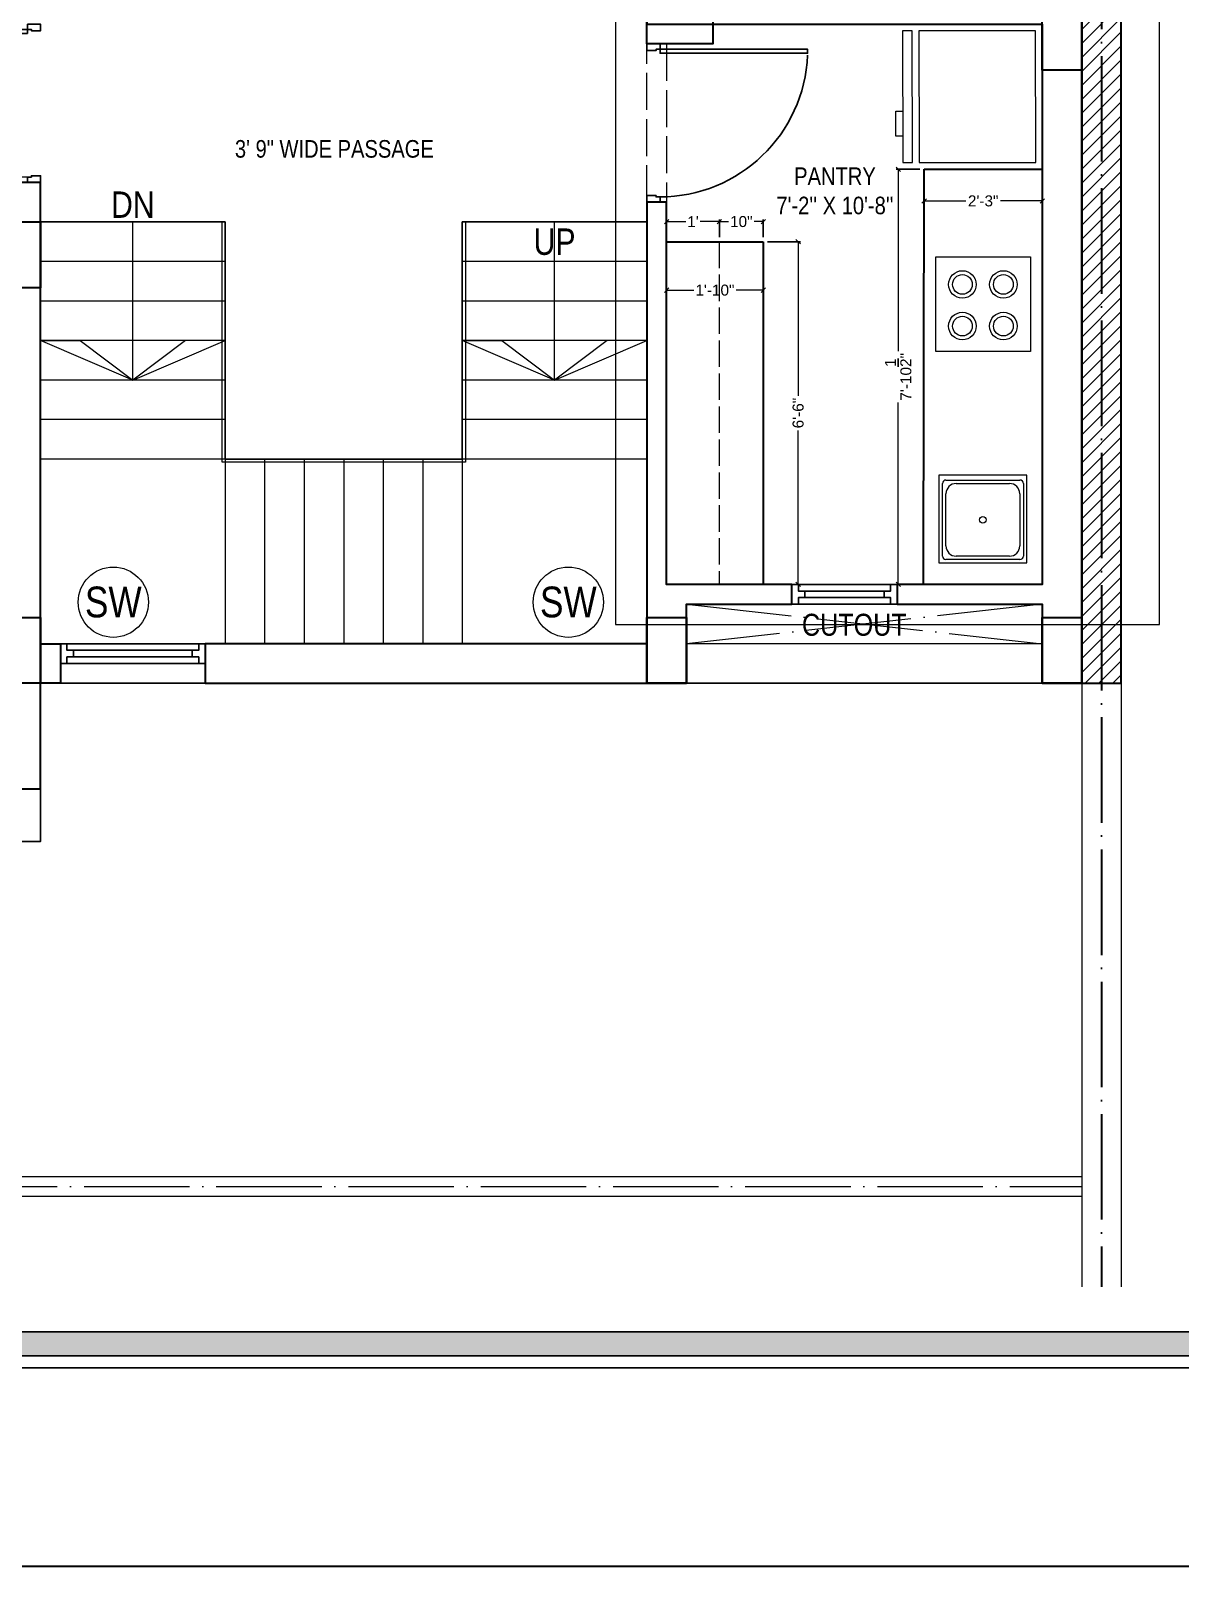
# Model space of a CAD drawing. Header units: millimetres. Extents: x 56222 to 3066687, y -650199 to -121287.
# Drawn here: x 141434.1 to 141695.7, y -176727.1 to -176377.6 of the extents above; entities that cross this region are included whole.
import ezdxf

# ---------------------------------------------------------------- set-up
doc = ezdxf.new("R2010")
doc.units = ezdxf.units.MM
doc.header["$MEASUREMENT"] = 0
doc.header["$PDMODE"] = 35
doc.linetypes.add('ACAD_ISO02W100', pattern=[15, 12, -3])
doc.linetypes.add('ACAD_ISO04W100', pattern=[30, 24, -3, 0, -3])
doc.layers.get('Defpoints').update_dxf_attribs({"color": 220})
for name, color, linetype in [('AR DOOR', 40, 'Continuous'), ('AR ELE-5', 134, 'Continuous'), ('str coll', 6, 'Continuous')]:
    doc.layers.add(name, color=color, linetype=linetype)
for name, color, linetype, lineweight in [('COLUMN', 1, 'Continuous', 30), ('dim05', 1, 'Continuous', 13), ('FIRST FLOOR', 7, 'Continuous', 9), ('FIRST FLOOR ( TEXT )', 7, 'Continuous', 9), ('FIRST FLOOR_( PLine )_', 251, 'Continuous', 30), ('FIRST FLOOR_( STAIR )', 251, 'Continuous', 9), ('FURNITURE', 32, 'Continuous', 9), ('GROUND FLOOR', 7, 'Continuous', 9), ('GROUND FLOOR  ( DIM )', 7, 'Continuous', 9), ('GROUND FLOOR  ( HATCH )', 251, 'Continuous', 9), ('Labelling', 1, 'Continuous', 25), ('NAME PLATE', 7, 'Continuous', 25), ('wall', 7, 'Continuous', 30), ('X_PLOT', 1, 'Continuous', 9), ('XX~SLAB ( BEAM )~ ( DIM )', 7, 'Continuous', 9)]:
    doc.layers.add(name, color=color, linetype=linetype, lineweight=lineweight)
doc.layers.add('XX~SLAB ( PLINE )', color=251, linetype='Continuous', plot=False)
doc.styles.add('Arial', font='arial.ttf')
doc.styles.add("Cn_BT_0'-0", font='swissc.ttf')
doc.styles.add('Cn_BT_7', font='swissc.ttf', dxfattribs={"height": 7})
doc.styles.add('KATHA', font='swissc.ttf')
doc.styles.get("Standard").update_dxf_attribs({"font": 'arial.ttf', "height": 6})
doc.dimstyles.new('ISO-25', dxfattribs={"dimtxt": 2.5, "dimasz": 1, "dimexe": 0.5, "dimexo": 1, "dimtad": 0, "dimdec": 1, "dimlunit": 4, "dimtxsty": 'Standard', "dimblk": 'OBLIQUE', "dimcen": 2.5, "dimclrd": 1, "dimclre": 1, "dimclrt": 5, "dimadec": 0, "dimazin": 0, "dimtfac": 1, "dimtdec": 1, "dimtmove": 0, "dimatfit": 3, "dimfxl": 1, "dimlwd": -1, "dimarcsym": 0})

# ---------------------------------------------------------------- blocks, each defined once
blk = doc.blocks.new('LAYOUT FILE')
at = {"layer": 'NAME PLATE', "true_color": 0xd39e00}
h = blk.add_hatch(color=42, dxfattribs=at)
h.paths.add_polyline_path([(3346889.83, -513806.18), (3346889.83, -514260.7), (3347535.56, -514260.7), (3347535.56, -513806.18)])
h.paths.add_polyline_path([(3346894.36, -513810.71), (3347531.03, -513810.71), (3347531.03, -514256.17), (3346894.36, -514256.17)], flags=16)
at = {"layer": 'NAME PLATE', "color": 42, "true_color": 0xd39e00}
for points in [[(3346887.56, -513803.91), (3347537.83, -513803.91), (3347537.83, -514262.96), (3346887.56, -514262.96)], [(3346889.83, -513806.18), (3347535.56, -513806.18), (3347535.56, -514260.7), (3346889.83, -514260.7)], [(3346894.36, -513810.71), (3347531.03, -513810.71), (3347531.03, -514256.17), (3346894.36, -514256.17)]]:
    blk.add_lwpolyline(points, close=True, dxfattribs=at)
blk = doc.blocks.new('*U255')
for points in [[(0, 0), (0, 1120), (-30, 1120), (-30, 0)], [(40, 0), (0, 0), (0, -30), (-10, -30), (-10, -100), (40, -100)], [(-1160, 0), (-1120, 0), (-1120, -30), (-1110, -30), (-1110, -100), (-1160, -100)]]:
    blk.add_lwpolyline(points, close=True)
at = {"layer": 'AR ELE-5', "linetype": 'ByBlock', "ltscale": 15}
blk.add_arc((2, -1), 1122, 92.373, 179.9653, dxfattribs=at)
blk = doc.blocks.new('*U256')
for points in [[(-1160, 0), (-1120, 0), (-1120, 30), (-1110, 30), (-1110, 100), (-1160, 100)], [(0, 0), (0, -1120), (-30, -1120), (-30, 0)], [(40, 0), (0, 0), (0, 30), (-10, 30), (-10, 100), (40, 100)]]:
    blk.add_lwpolyline(points, close=True)
at = {"layer": 'AR ELE-5', "linetype": 'ByBlock', "ltscale": 15}
blk.add_arc((2, 1), 1122, 180.0347, 267.627, dxfattribs=at)
blk = doc.blocks.new("SINK 20'' X 20''")
at = {"layer": 'FURNITURE'}
for p, q in [((3351628.98, -518299.55), (3351628.98, -518283)), ((3351629.75, -518282.23), (3351646.6, -518282.23)), ((3351632.08, -518283), (3351644.24, -518283)), ((3351647.38, -518283), (3351647.38, -518299.55)), ((3351629.75, -518297.22), (3351629.75, -518285.33)), ((3351646.57, -518285.33), (3351646.57, -518297.22)), ((3351646.6, -518300.32), (3351629.75, -518300.32)), ((3351644.24, -518299.55), (3351632.08, -518299.55))]:
    blk.add_line(p, q, dxfattribs=at)
blk.add_lwpolyline([(3351648.16, -518281.09), (3351628.16, -518281.09), (3351628.16, -518301.09), (3351648.16, -518301.09)], close=True, dxfattribs=at)
blk.add_circle((3351638.16, -518291.28), 0.762, dxfattribs=at)
for centre, radius, start, end in [((3351629.75, -518283), 0.775, 90, 180), ((3351632.08, -518285.33), 2.32, 90, 180), ((3351644.24, -518285.33), 2.32, 0, 90), ((3351646.6, -518283), 0.775, 0, 90), ((3351632.08, -518297.22), 2.32, 180, 270), ((3351644.24, -518297.22), 2.32, 270, 0), ((3351629.75, -518299.55), 0.775, 180, 270), ((3351646.6, -518299.55), 0.775, 270, 0)]:
    blk.add_arc(centre, radius, start, end, dxfattribs=at)
blk = doc.blocks.new('sf sfs')
at = {"layer": 'FURNITURE'}
blk.add_line((3348685.97, -514612.12), (3348664.42, -514612.12), dxfattribs=at)
blk.add_lwpolyline([(3348664.42, -514612.12), (3348664.42, -514590.57), (3348685.97, -514590.57), (3348685.97, -514612.12)], dxfattribs=at)
for centre, radius in [((3348670.49, -514596.83), 3.14), ((3348670.49, -514596.83), 2.24), ((3348679.82, -514596.83), 3.14), ((3348679.82, -514596.83), 2.24), ((3348670.49, -514606.3), 3.14), ((3348670.49, -514606.3), 2.24), ((3348679.82, -514606.3), 3.14), ((3348679.82, -514606.3), 2.24)]:
    blk.add_circle(centre, radius, dxfattribs=at)
blk = doc.blocks.new('_Oblique')
at = {"layer": 'wall', "color": 0, "lineweight": -2}
blk.add_line((-0.5, -0.5), (0.5, 0.5), dxfattribs=at)
blk = doc.blocks.new('*D589')
at = {"layer": 'Defpoints', "color": 0, "lineweight": 0, "transparency": 16777216}
for p in [(141637.43, -176409.11), (141631.53, -176503.61), (141637.43, -176503.61)]:
    blk.add_point(p, dxfattribs=at)
at = {"layer": 'dim05', "color": 1, "linetype": 'Continuous', "lineweight": -2, "transparency": 16777216}
for p, q in [((141636.43, -176409.11), (141631.03, -176409.11)), ((141636.43, -176503.61), (141631.03, -176503.61))]:
    blk.add_line(p, q, dxfattribs=at)
at = {"layer": 'dim05', "color": 1, "linetype": 'Continuous', "transparency": 16777216}
for p, q in [((141631.53, -176409.11), (141631.53, -176450.54)), ((141631.53, -176503.61), (141631.53, -176462.18))]:
    blk.add_line(p, q, dxfattribs=at)
at = {"layer": 'dim05', "color": 1, "transparency": 16777216}
for p, rotation in [((141631.53, -176409.11), 90), ((141631.53, -176503.61), 270)]:
    blk.add_blockref('_Oblique', p, dxfattribs=dict(at, rotation=rotation))
at = {"layer": 'dim05', "color": 5, "lineweight": 25, "transparency": 16777216, "insert": (141631.53, -176456.36), "char_height": 2.5, "attachment_point": 5, "rotation": 90, "style": 'Arial'}
blk.add_mtext('7\'-10{\\H1x;\\S1/2;}"', dxfattribs=at)
blk = doc.blocks.new('*D590')
at = {"layer": 'Defpoints', "color": 0, "lineweight": 0, "transparency": 16777216}
for p in [(141600.81, -176425.61), (141608.75, -176425.61), (141600.81, -176503.61)]:
    blk.add_point(p, dxfattribs=at)
at = {"layer": 'dim05', "color": 1, "linetype": 'Continuous', "lineweight": -2, "transparency": 16777216}
for p, q in [((141601.81, -176425.61), (141609.25, -176425.61)), ((141601.81, -176503.61), (141609.25, -176503.61))]:
    blk.add_line(p, q, dxfattribs=at)
at = {"layer": 'dim05', "color": 1, "linetype": 'Continuous', "transparency": 16777216}
for p, q in [((141608.75, -176425.61), (141608.75, -176460.65)), ((141608.75, -176503.61), (141608.75, -176468.56))]:
    blk.add_line(p, q, dxfattribs=at)
at = {"layer": 'dim05', "color": 1, "transparency": 16777216}
for p, rotation in [((141608.75, -176425.61), 90), ((141608.75, -176503.61), 270)]:
    blk.add_blockref('_Oblique', p, dxfattribs=dict(at, rotation=rotation))
at = {"layer": 'dim05', "color": 5, "lineweight": 25, "transparency": 16777216, "insert": (141608.75, -176464.61), "char_height": 2.5, "attachment_point": 5, "rotation": 90, "style": 'Arial'}
blk.add_mtext('6\'-6"', dxfattribs=at)
blk = doc.blocks.new('*D591')
at = {"layer": 'Defpoints', "color": 0, "lineweight": 0, "transparency": 16777216}
for p in [(141590.81, -176421.04), (141578.81, -176425.61), (141590.81, -176425.61)]:
    blk.add_point(p, dxfattribs=at)
at = {"layer": 'dim05', "color": 1, "linetype": 'Continuous', "lineweight": -2, "transparency": 16777216}
for p, q in [((141578.81, -176424.61), (141578.81, -176420.54)), ((141590.81, -176424.61), (141590.81, -176420.54))]:
    blk.add_line(p, q, dxfattribs=at)
at = {"layer": 'dim05', "color": 1, "linetype": 'Continuous', "transparency": 16777216}
for p, q in [((141578.81, -176421.04), (141583.15, -176421.04)), ((141590.81, -176421.04), (141586.46, -176421.04))]:
    blk.add_line(p, q, dxfattribs=at)
at = {"layer": 'dim05', "color": 1, "transparency": 16777216, "rotation": 180}
blk.add_blockref('_Oblique', (141578.81, -176421.04), dxfattribs=at)
at = {"layer": 'dim05', "color": 1, "transparency": 16777216}
blk.add_blockref('_Oblique', (141590.81, -176421.04), dxfattribs=at)
at = {"layer": 'dim05', "color": 5, "lineweight": 25, "transparency": 16777216, "insert": (141584.81, -176421.04), "char_height": 2.5, "attachment_point": 5, "style": 'Arial'}
blk.add_mtext("1'", dxfattribs=at)
blk = doc.blocks.new('*D592')
at = {"layer": 'Defpoints', "color": 0, "lineweight": 0, "transparency": 16777216}
for p in [(141600.81, -176421.04), (141590.81, -176425.61), (141600.81, -176425.61)]:
    blk.add_point(p, dxfattribs=at)
at = {"layer": 'dim05', "color": 1, "linetype": 'Continuous', "lineweight": -2, "transparency": 16777216}
for p, q in [((141590.81, -176424.61), (141590.81, -176420.54)), ((141600.81, -176424.61), (141600.81, -176420.54))]:
    blk.add_line(p, q, dxfattribs=at)
at = {"layer": 'dim05', "color": 1, "linetype": 'Continuous', "transparency": 16777216}
for p, q in [((141590.81, -176421.04), (141592.89, -176421.04)), ((141600.81, -176421.04), (141598.72, -176421.04))]:
    blk.add_line(p, q, dxfattribs=at)
at = {"layer": 'dim05', "color": 1, "transparency": 16777216, "rotation": 180}
blk.add_blockref('_Oblique', (141590.81, -176421.04), dxfattribs=at)
at = {"layer": 'dim05', "color": 1, "transparency": 16777216}
blk.add_blockref('_Oblique', (141600.81, -176421.04), dxfattribs=at)
at = {"layer": 'dim05', "color": 5, "lineweight": 25, "transparency": 16777216, "insert": (141595.81, -176421.04), "char_height": 2.5, "attachment_point": 5, "style": 'Arial'}
blk.add_mtext('10"', dxfattribs=at)
blk = doc.blocks.new('*D593')
at = {"layer": 'Defpoints', "color": 0, "lineweight": 0, "transparency": 16777216}
for p in [(141578.81, -176436.64), (141600.81, -176436.64), (141600.81, -176436.64)]:
    blk.add_point(p, dxfattribs=at)
at = {"layer": 'dim05', "color": 1, "linetype": 'Continuous', "transparency": 16777216}
for p, q in [((141578.81, -176436.64), (141585, -176436.64)), ((141600.81, -176436.64), (141594.61, -176436.64))]:
    blk.add_line(p, q, dxfattribs=at)
at = {"layer": 'dim05', "color": 1, "linetype": 'Continuous', "lineweight": -2, "transparency": 16777216}
for p, q in [((141578.81, -176437.64), (141578.81, -176437.14)), ((141600.81, -176435.64), (141600.81, -176436.14))]:
    blk.add_line(p, q, dxfattribs=at)
at = {"layer": 'dim05', "color": 1, "transparency": 16777216, "rotation": 180}
blk.add_blockref('_Oblique', (141578.81, -176436.64), dxfattribs=at)
at = {"layer": 'dim05', "color": 1, "transparency": 16777216}
blk.add_blockref('_Oblique', (141600.81, -176436.64), dxfattribs=at)
at = {"layer": 'dim05', "color": 5, "lineweight": 25, "transparency": 16777216, "insert": (141589.81, -176436.64), "char_height": 2.5, "attachment_point": 5, "style": 'Arial'}
blk.add_mtext('1\'-10"', dxfattribs=at)
blk = doc.blocks.new('*D594')
at = {"layer": 'Defpoints', "color": 0, "lineweight": 0, "transparency": 16777216}
for p in [(141637.43, -176412.73), (141664.31, -176412.73), (141664.31, -176416.34)]:
    blk.add_point(p, dxfattribs=at)
at = {"layer": 'dim05', "color": 1, "linetype": 'Continuous', "lineweight": -2, "transparency": 16777216}
for p, q in [((141637.43, -176413.73), (141637.43, -176416.84)), ((141664.31, -176413.73), (141664.31, -176416.84))]:
    blk.add_line(p, q, dxfattribs=at)
at = {"layer": 'dim05', "color": 1, "linetype": 'Continuous', "transparency": 16777216}
for p, q in [((141637.43, -176416.34), (141646.9, -176416.34)), ((141664.31, -176416.34), (141654.84, -176416.34))]:
    blk.add_line(p, q, dxfattribs=at)
at = {"layer": 'dim05', "color": 1, "transparency": 16777216, "rotation": 180}
blk.add_blockref('_Oblique', (141637.43, -176416.34), dxfattribs=at)
at = {"layer": 'dim05', "color": 1, "transparency": 16777216}
blk.add_blockref('_Oblique', (141664.31, -176416.34), dxfattribs=at)
at = {"layer": 'dim05', "color": 5, "lineweight": 25, "transparency": 16777216, "insert": (141650.87, -176416.34), "char_height": 2.5, "attachment_point": 5, "style": 'Arial'}
blk.add_mtext('2\'-3"', dxfattribs=at)

msp = doc.modelspace()

# ---------------------------------------------------------------- hatches: boundary and pattern name
at = {"layer": 'GROUND FLOOR  ( HATCH )'}
h = msp.add_hatch(dxfattribs=at)
h.set_pattern_fill('ANSI31', color=6, scale=18, style=0)
h.set_pattern_definition([(45, (25141.6202, -13912.9312), (-1.590990258, 1.590990258), [])])
h.paths.add_polyline_path([(141682.3062, -176182.6056), (141673.3062, -176182.6056), (141673.3062, -176526.1056), (141682.3062, -176526.1056)])

# ---------------------------------------------------------------- linework, layer by layer
at = {"layer": 'COLUMN'}
for points in [[(141589.3062, -176371.6056), (141589.3062, -176380.6056), (141574.3062, -176380.6056), (141574.3062, -176371.6056)], [(141664.3062, -176371.6056), (141673.3062, -176371.6056), (141673.3062, -176386.6056), (141664.3062, -176386.6056)], [(141427.3062, -176421.1056), (141436.3062, -176421.1056), (141436.3062, -176436.1056), (141427.3062, -176436.1056)], [(141427.3062, -176511.1056), (141436.3062, -176511.1056), (141436.3062, -176526.1056), (141427.3062, -176526.1056)], [(141574.3062, -176511.1056), (141583.3062, -176511.1056), (141583.3062, -176526.1056), (141574.3062, -176526.1056)], [(141664.3062, -176511.1056), (141673.3062, -176511.1056), (141673.3062, -176526.1056), (141664.3062, -176526.1056)]]:
    msp.add_lwpolyline(points, close=True, dxfattribs=at)
at = {"layer": 'FIRST FLOOR'}
for p, q in [((141673.3062, -176215.6056), (141673.3062, -176526.1056)), ((141664.3062, -176376.1056), (141664.3062, -176503.6056)), ((141436.3062, -176550.1056), (141436.3062, -176412.1056)), ((141574.3062, -176416.6056), (141578.8062, -176416.6056)), ((141574.3062, -176418.1056), (141574.3062, -176526.1056)), ((141578.8062, -176418.1056), (141578.8062, -176503.6056)), ((141436.3062, -176436.1056), (141431.8062, -176436.1056)), ((141578.8062, -176503.6056), (141664.3062, -176503.6056)), ((141607.3011, -176508.1056), (141607.3011, -176503.6056)), ((141607.3011, -176508.1056), (141607.3011, -176503.6056)), ((141631.3011, -176503.6056), (141631.3011, -176508.1056)), ((141607.3011, -176508.1056), (141664.3062, -176508.1056)), ((141664.3062, -176508.1056), (141664.3062, -176526.1056)), ((141574.3062, -176517.1056), (141436.3062, -176517.1056)), ((141473.8062, -176517.1056), (141473.8062, -176526.1056)), ((141664.3062, -176517.1056), (141583.3062, -176517.1056)), ((141673.3062, -176526.1056), (141427.3062, -176526.1056))]:
    msp.add_line(p, q, dxfattribs=at)
at = {"layer": 'FIRST FLOOR', "linetype": 'ACAD_ISO02W100', "ltscale": 0.7}
msp.add_lwpolyline([(141578.8062, -176416.6056), (141574.3062, -176416.6056), (141574.3062, -176380.6056), (141578.8062, -176380.6056)], close=True, dxfattribs=at)
at = {"layer": 'FIRST FLOOR_( PLine )_'}
for points in [[(141673.3062, -176215.6056), (141628.3062, -176215.6056), (141628.3062, -176220.1056), (141664.3062, -176220.1056), (141664.3062, -176371.6056), (141574.3062, -176371.6056), (141574.3062, -176376.1056), (141664.3062, -176376.1056), (141664.3062, -176503.6056), (141631.3011, -176503.6056), (141631.3011, -176508.1056), (141664.3062, -176508.1056), (141664.3062, -176526.1056), (141673.3062, -176526.1056)], [(141436.3062, -176412.1056), (141431.8062, -176412.1056), (141431.8062, -176485.6056), (141410.8062, -176485.6056), (141410.8062, -176490.1056), (141431.8062, -176490.1056), (141431.8062, -176550.1056), (141436.3062, -176550.1056)], [(141578.8062, -176416.6056), (141574.3062, -176416.6056), (141574.3062, -176526.1056), (141578.8062, -176526.1056), (141583.3062, -176526.1056), (141583.3062, -176508.1056), (141607.3011, -176508.1056), (141607.3011, -176503.6056), (141578.8062, -176503.6056)], [(141436.3062, -176517.1056), (141440.8062, -176517.1056), (141440.8062, -176526.1056), (141436.3062, -176526.1056)], [(141574.3062, -176517.1056), (141473.8062, -176517.1056), (141473.8062, -176521.6056), (141473.8062, -176526.1056), (141574.3062, -176526.1056)]]:
    msp.add_lwpolyline(points, close=True, dxfattribs=at)
at = {"layer": 'FIRST FLOOR_( STAIR )'}
for p, q in [((141478.3062, -176421.1056), (141436.3062, -176421.1056)), ((141478.3062, -176421.1056), (141478.3062, -176517.1056)), ((141574.3062, -176421.1056), (141532.3062, -176421.1056)), ((141532.3062, -176421.1056), (141532.3062, -176517.1056)), ((141478.3062, -176430.1056), (141436.3062, -176430.1056)), ((141574.3062, -176430.1056), (141532.3062, -176430.1056)), ((141478.3062, -176439.1056), (141436.3062, -176439.1056)), ((141574.3062, -176439.1056), (141532.3062, -176439.1056)), ((141478.3062, -176448.1056), (141436.3062, -176448.1056)), ((141574.3062, -176448.1056), (141532.3062, -176448.1056)), ((141478.3062, -176457.1056), (141436.3062, -176457.1056)), ((141574.3062, -176457.1056), (141532.3062, -176457.1056)), ((141478.3062, -176466.1056), (141436.3062, -176466.1056)), ((141574.3062, -176466.1056), (141532.3062, -176466.1056)), ((141574.3062, -176475.1056), (141436.3062, -176475.1056)), ((141487.3062, -176475.1056), (141487.3062, -176517.1056)), ((141496.3062, -176475.1056), (141496.3062, -176517.1056)), ((141505.3062, -176475.1056), (141505.3062, -176517.1056)), ((141514.3062, -176475.1056), (141514.3062, -176517.1056)), ((141523.3062, -176475.1056), (141523.3062, -176517.1056))]:
    msp.add_line(p, q, dxfattribs=at)
for points in [[(141457.3062, -176457.1056), (141478.3062, -176448.1056), (141469.3062, -176448.1056), (141457.3062, -176457.1056), (141436.3062, -176448.1056), (141445.3062, -176448.1056), (141457.3062, -176457.1056), (141457.3062, -176421.1056)], [(141553.3062, -176457.1056), (141574.3062, -176448.1056), (141565.3062, -176448.1056), (141553.3062, -176457.1056), (141532.3062, -176448.1056), (141541.3062, -176448.1056), (141553.3062, -176457.1056), (141553.3062, -176421.1056)]]:
    msp.add_lwpolyline(points, dxfattribs=at)
msp.add_lwpolyline([(141477.6062, -176421.1056), (141478.3062, -176421.1056), (141478.3062, -176475.1056), (141532.3062, -176475.1056), (141532.3062, -176421.1056), (141533.0062, -176421.1056), (141533.0062, -176475.8056), (141477.6062, -176475.8056), (141477.6062, -176421.1056)], close=True, dxfattribs=at)
at = {"layer": 'FURNITURE', "lineweight": 30}
for p, q in [((141637.2718, -176503.6056), (141637.434, -176409.1056)), ((141637.4339, -176409.1056), (141664.3073, -176409.1056)), ((141578.8062, -176425.6056), (141600.8062, -176425.6056)), ((141600.8062, -176425.6056), (141600.8062, -176503.6056))]:
    msp.add_line(p, q, dxfattribs=at)
at = {"layer": 'FURNITURE', "linetype": 'ACAD_ISO02W100', "ltscale": 0.5}
msp.add_line((141590.8062, -176425.6056), (141590.8062, -176503.6056), dxfattribs=at)
at = {"layer": 'FURNITURE'}
for points in [[(141632.5724, -176407.6043), (141634.7855, -176407.6043), (141634.6996, -176377.6056), (141632.4865, -176377.6056)], [(141636.3347, -176407.6043), (141662.892, -176407.6043), (141662.8062, -176377.6056), (141636.2488, -176377.6056)]]:
    msp.add_lwpolyline(points, close=True, dxfattribs=at)
at = {"layer": 'FURNITURE', "flags": 128}
msp.add_lwpolyline([(141632.5294, -176401.5534), (141630.9516, -176401.5534), (141630.9516, -176395.9262), (141632.5294, -176395.9262)], dxfattribs=at)
at = {"layer": 'GROUND FLOOR'}
for p, q in [((141673.3062, -176142.5567), (141673.3062, -176663.4895)), ((141682.3062, -176142.5567), (141682.3062, -176663.4895)), ((141673.3062, -176526.1056), (141673.3062, -176663.4895)), ((141177.5562, -176638.3556), (141673.3062, -176638.3556)), ((141173.0562, -176642.8556), (141673.3062, -176642.8556))]:
    msp.add_line(p, q, dxfattribs=at)
at = {"layer": 'GROUND FLOOR', "color": 1, "linetype": 'ACAD_ISO04W100'}
for p, q in [((141677.8062, -176142.5567), (141677.8062, -176526.1056)), ((141583.3062, -176508.1056), (141664.3062, -176517.1056)), ((141664.3062, -176508.1056), (141583.3062, -176517.1056))]:
    msp.add_line(p, q, dxfattribs=at)
msp.add_lwpolyline([(141673.3062, -176178.1056), (141175.3062, -176178.1056), (141175.3062, -176640.6056), (141673.3062, -176640.6056)], dxfattribs=at)
at = {"layer": 'GROUND FLOOR', "color": 6, "lineweight": 30}
msp.add_lwpolyline([(141682.3062, -176182.6056), (141673.3062, -176182.6056), (141673.3062, -176526.1056), (141682.3062, -176526.1056)], close=True, dxfattribs=at)
at = {"layer": 'GROUND FLOOR'}
msp.add_lwpolyline([(141478.3062, -176421.1056), (141478.3062, -176475.1056), (141532.3062, -176475.1056), (141532.3062, -176421.1056)], dxfattribs=at)
at = {"layer": 'GROUND FLOOR  ( DIM )', "color": 5}
for centre in [(141452.8596, -176507.6538), (141556.4401, -176507.6538)]:
    msp.add_circle(centre, 8, dxfattribs=at)
at = {"layer": 'Labelling', "lineweight": 0, "ltscale": 10}
msp.add_lwpolyline([(141691.0112, -176364.6612), (141567.201, -176364.6612), (141567.201, -176512.7546), (141691.0112, -176512.7546)], close=True, dxfattribs=at)
at = {"layer": 'X_PLOT', "linetype": 'ACAD_ISO04W100', "lineweight": 30}
msp.add_line((141677.8062, -176142.5567), (141677.8062, -176663.4895), dxfattribs=at)
at = {"layer": 'XX~SLAB ( BEAM )~ ( DIM )', "color": 3, "lineweight": 30}
msp.add_lwpolyline([(142840.5563, -176074.0129), (140057.6713, -176074.0129), (140057.6713, -176727.0703), (142840.5563, -176727.0703)], close=True, dxfattribs=at)
at = {"layer": 'XX~SLAB ( PLINE )'}
for points in [[(141268.3062, -176215.6056), (141673.3062, -176215.6055), (141673.3062, -176526.1056), (141664.3062, -176526.1056), (141644.5015, -176526.1056), (141604.1644, -176526.1056), (141578.8062, -176526.1056), (141436.3062, -176526.1056), (141436.3062, -176562.1056), (141268.3062, -176562.1056)], [(141436.3062, -176421.1056), (141478.3062, -176421.1056), (141478.3062, -176475.1056), (141532.3062, -176475.1056), (141532.3062, -176421.1056), (141574.3062, -176421.1056), (141574.3062, -176517.1056), (141436.3062, -176517.1056)], [(141631.3011, -176503.6056), (141629.8011, -176503.6056), (141629.8011, -176505.1056), (141628.3011, -176505.1056), (141628.3011, -176506.6056), (141610.3011, -176506.6056), (141610.3011, -176505.1056), (141608.8011, -176505.1056), (141608.8011, -176503.6056), (141607.3011, -176503.6056), (141607.3011, -176508.1056), (141608.8011, -176508.1056), (141608.8011, -176506.6056), (141610.3011, -176506.6056), (141610.3011, -176505.1056), (141628.3011, -176505.1056), (141628.3011, -176506.6056), (141629.8011, -176506.6056), (141629.8011, -176508.1056), (141631.3011, -176508.1056), (141631.3011, -176503.6056), (141607.3011, -176503.6056), (141607.3011, -176508.1056), (141631.3011, -176508.1056)], [(141473.8062, -176517.1056), (141472.3062, -176517.1056), (141472.3062, -176518.6056), (141470.8062, -176518.6056), (141470.8062, -176520.1056), (141443.8062, -176520.1056), (141443.8062, -176518.6056), (141442.3062, -176518.6056), (141442.3062, -176517.1056), (141440.8062, -176517.1056), (141440.8062, -176521.6056), (141442.3062, -176521.6056), (141442.3062, -176520.1056), (141443.8062, -176520.1056), (141443.8062, -176518.6056), (141470.8062, -176518.6056), (141470.8062, -176520.1056), (141472.3062, -176520.1056), (141472.3062, -176521.6056), (141473.8062, -176521.6056), (141473.8062, -176517.1056), (141440.8062, -176517.1056), (141440.8062, -176521.6056), (141473.8062, -176521.6056)]]:
    msp.add_lwpolyline(points, close=True, dxfattribs=at)

# ---------------------------------------------------------------- block references
at = {"lineweight": 35}
msp.add_blockref('sf sfs', (-3207024.3508, 338161.488), dxfattribs=at)
at = {"layer": 'AR DOOR', "linetype": 'ByBlock', "lineweight": -2, "extrusion": (0, 0, -1), "xscale": -0.02999999999996949, "yscale": 0.02999999999996949, "zscale": -0.02999999999996949, "rotation": 270}
for name, p in [('*U255', (-141433.3062, -176377.3056)), ('*U256', (-141577.3062, -176381.8056))]:
    msp.add_blockref(name, p, dxfattribs=at)
at = {"layer": 'NAME PLATE', "lineweight": 0, "xscale": 1.209046105522275, "yscale": 1.209046105522275, "zscale": 1.209046105522275}
msp.add_blockref('LAYOUT FILE', (-3905460.7493, 445085.7438, 0.1256), dxfattribs=at)
at = {"layer": 'str coll', "lineweight": 5}
msp.add_blockref("SINK 20'' X 20''", (-3209987.3614, 341802.3683), dxfattribs=at)

# ---------------------------------------------------------------- texts
at = {"layer": 'FIRST FLOOR ( TEXT )', "attachment_point": 5, "style": 'KATHA'}
for s, insert, char_height in [('3\' 9" WIDE PASSAGE', (141503.1796, -176404.5066), 4), ("PANTRY\\P7'-2'' X 10'-8''", (141617.1307, -176414.06), 4), ('DN', (141457.3062, -176417.1772), 6), ('UP', (141553.3062, -176425.6429), 6)]:
    msp.add_mtext(s, dxfattribs=dict(at, insert=insert, char_height=char_height))
at = {"layer": 'FIRST FLOOR ( TEXT )', "color": 1, "insert": (141621.5435, -176512.8264), "char_height": 5, "attachment_point": 5, "style": "Cn_BT_0'-0"}
msp.add_mtext('CUTOUT', dxfattribs=at)
at = {"layer": 'GROUND FLOOR  ( DIM )', "color": 5, "char_height": 7, "attachment_point": 5, "style": 'Cn_BT_7'}
for insert in [(141452.8596, -176507.6538), (141556.4401, -176507.6538)]:
    msp.add_mtext('SW', dxfattribs=dict(at, insert=insert))

# ---------------------------------------------------------------- dimensions: what is measured, and where the dimension line sits
at = {"layer": 'dim05', "color": 27, "lineweight": 25, "true_color": 0x7d5120}
for base, p1, p2, picture, middle in [((141631.5333, -176503.6056), (141637.434, -176409.1056), (141637.434, -176503.6056), '*D589', (141631.5333, -176456.3556)), ((141608.7509, -176425.6056), (141600.8062, -176503.6056), (141600.8062, -176425.6056), '*D590', (141608.7509, -176464.6056))]:
    dim = msp.add_linear_dim(base=base, p1=p1, p2=p2, angle=90, dimstyle='ISO-25', override={"dimtxsty": 'Arial'}, dxfattribs=at)
    dim.commit()
    dim.dimension.update_dxf_attribs({"geometry": picture, "text_midpoint": middle})
for base, p1, p2, picture, middle in [((141664.3062, -176416.3378), (141637.4278, -176412.7317), (141664.3062, -176412.7317), '*D594', (141650.867, -176416.3378)), ((141590.8062, -176421.0432), (141578.8062, -176425.6056), (141590.8062, -176425.6056), '*D591', (141584.8062, -176421.0432)), ((141600.8062, -176421.0432), (141590.8062, -176425.6056), (141600.8062, -176425.6056), '*D592', (141595.8062, -176421.0432)), ((141600.8062, -176436.6377), (141578.8062, -176436.6377), (141600.8062, -176436.6377), '*D593', (141589.8062, -176436.6377))]:
    dim = msp.add_linear_dim(base=base, p1=p1, p2=p2, dimstyle='ISO-25', override={"dimtxsty": 'Arial'}, dxfattribs=at)
    dim.commit()
    dim.dimension.update_dxf_attribs({"geometry": picture, "text_midpoint": middle})

doc.saveas('drawing.dxf')
